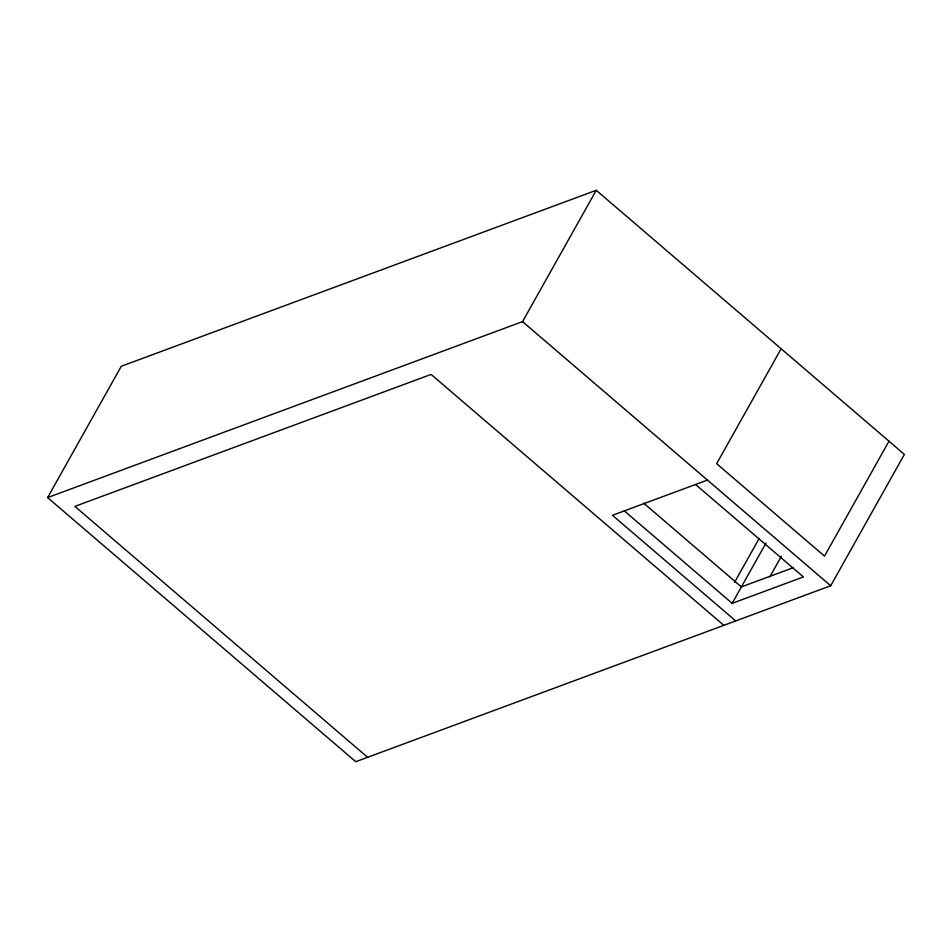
<?xml version="1.0" encoding="UTF-8"?>
<svg xmlns="http://www.w3.org/2000/svg" width="952" height="952" viewBox="0 0 952 952"><rect width="100%" height="100%" fill="white"/><g stroke="black" fill="none" stroke-linecap="round" stroke-linejoin="round"><path stroke-width="1.43" d="M47.6 497.587L121.297 366.258L596.25 190.293L904.4 454.413L830.703 585.742L355.75 761.707L47.6 497.587L522.553 321.621L596.25 190.293M781.14 348.765L716.654 463.672L824.503 556.111L888.989 441.204M734.587 582.267L759.22 538.368M624.322 510.891L732.171 603.33L766.027 543.009M769.835 576.876L781.437 556.218M707.443 480.094L612.445 515.282L735.706 620.93M793.456 567.618L741.394 586.908L643.647 503.132M732.171 603.33L803.417 576.936L695.567 484.497M522.553 321.621L830.703 585.742M723.841 625.333L431.089 374.422L74.887 506.393L367.627 757.316"/></g></svg>
